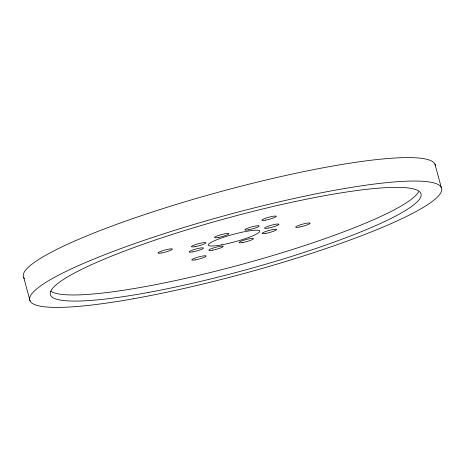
<?xml version="1.0" encoding="UTF-8"?>
<svg xmlns="http://www.w3.org/2000/svg" width="465" height="465" viewBox="0 0 465 465"><rect width="100%" height="100%" fill="white"/><g stroke="black" fill="none" stroke-linecap="round" stroke-linejoin="round"><path stroke-width="0.7" d="M434.92 164.023L441.285 187.459M23.715 277.541L30.08 300.977M418.669 191.69A192.039 27.389 -15.2 0 1 239.911 264.887A192.039 27.389 -15.2 0 1 50.854 291.23M24.471 278.651A213.377 30.434 -15.2 0 1 217.643 192.423A213.377 30.434 -15.2 0 1 435.38 165.877M221.857 244.811A26.674 3.801 -15.2 0 0 259.766 231.14A26.674 3.801 -15.2 0 0 220.439 238.365A26.674 3.801 -15.2 0 0 221.857 244.811M212.4 250.211A7.469 1.064 -15.2 0 0 223.241 246.38A7.469 1.064 -15.2 0 0 212.441 248.293A7.469 1.064 -15.2 0 0 212.4 250.211M242.864 242.492A7.469 1.064 -15.2 0 0 253.501 238.667A7.469 1.064 -15.2 0 0 242.515 240.678A7.469 1.064 -15.2 0 0 242.864 242.492M265.748 233.378A7.469 1.064 -15.2 0 0 276.588 229.547A7.469 1.064 -15.2 0 0 265.788 231.46A7.469 1.064 -15.2 0 0 265.748 233.378M268.317 228.083A7.469 1.064 -15.2 0 0 278.954 224.258A7.469 1.064 -15.2 0 0 267.962 226.269A7.469 1.064 -15.2 0 0 268.317 228.083M248.391 229.832A7.469 1.064 -15.2 0 0 259.232 226.002A7.469 1.064 -15.2 0 0 248.432 227.914A7.469 1.064 -15.2 0 0 248.391 229.832M218.323 237.481A7.469 1.064 -15.2 0 0 228.96 233.651A7.469 1.064 -15.2 0 0 217.969 235.662A7.469 1.064 -15.2 0 0 218.323 237.481M195.044 246.665A7.469 1.064 -15.2 0 0 205.885 242.835A7.469 1.064 -15.2 0 0 195.085 244.741A7.469 1.064 -15.2 0 0 195.044 246.665M192.87 251.891A7.469 1.064 -15.2 0 0 203.507 248.06A7.469 1.064 -15.2 0 0 192.522 250.071A7.469 1.064 -15.2 0 0 192.87 251.891M265.405 220.183A7.469 1.064 -15.2 0 0 276.291 216.353A7.469 1.064 -15.2 0 0 265.55 218.23A7.469 1.064 -15.2 0 0 265.405 220.183M299.21 227.089A7.469 1.064 -15.2 0 0 310.097 223.258A7.469 1.064 -15.2 0 0 299.355 225.141A7.469 1.064 -15.2 0 0 299.21 227.089M195.283 259.883A7.469 1.064 -15.2 0 0 206.175 256.052A7.469 1.064 -15.2 0 0 195.434 257.93A7.469 1.064 -15.2 0 0 195.283 259.883M161.477 252.972A7.469 1.064 -15.2 0 0 172.37 249.141A7.469 1.064 -15.2 0 0 161.628 251.024A7.469 1.064 -15.2 0 0 161.477 252.972M133.42 298.757A213.377 30.434 -15.2 0 0 441.75 189.319A213.377 30.434 -15.2 0 0 131.88 244.584A213.377 30.434 -15.2 0 0 133.42 298.757M148.097 292.497A192.039 27.389 -15.2 0 0 421.052 194.056A192.039 27.389 -15.2 0 0 137.902 246.107A192.039 27.389 -15.2 0 0 148.097 292.497"/></g></svg>
